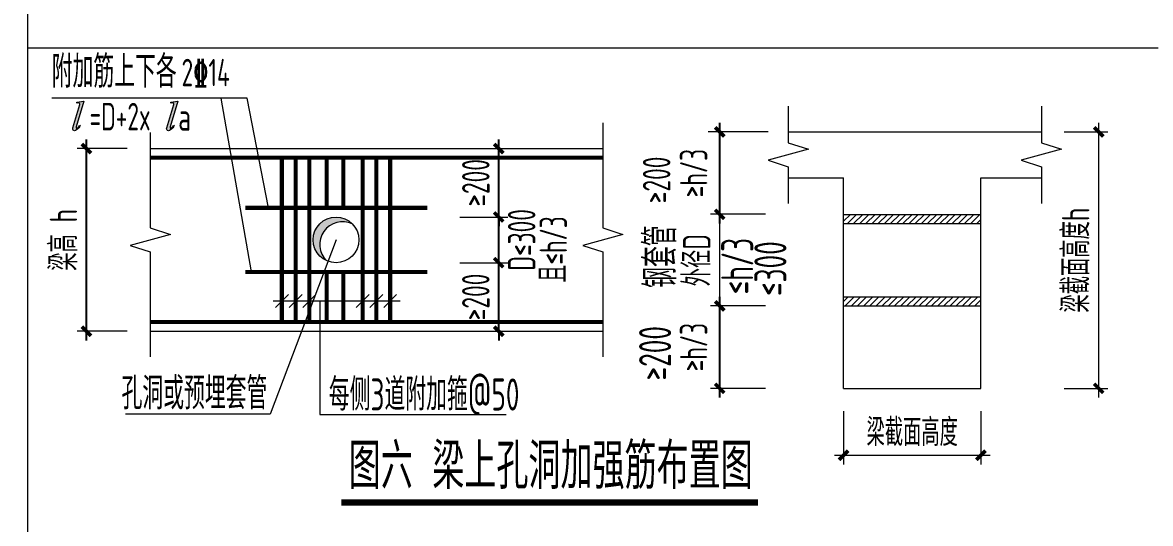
# Model space of a CAD drawing. Extents: x 5874492 to 7194610, y -939842 to -279257.
# Drawn here: x 5946755 to 5959073, y -644967 to -639498 of the extents above; entities that cross this region are included whole.
import ezdxf
from ezdxf.enums import TextEntityAlignment as Align

# ---------------------------------------------------------------- set-up
doc = ezdxf.new("R2010")
doc.units = 0
doc.header["$LTSCALE"] = 1000
doc.layers.add('$AUDIT_BAD_LAYER3', color=7, linetype='Continuous')
for name, color, linetype, lineweight in [('S-基础-DIM', 3, 'Continuous', 20), ('S-基础-HATCH', 251, 'Continuous', 20), ('S-墙柱-REIN', 1, 'Continuous', 20), ('S-大样-HATCH', 251, 'Continuous', 20), ('S-大样-实线', 2, 'Continuous', 20), ('S-通用-TAB', 7, 'Continuous', 20), ('S-通用-TEXT', 7, 'Continuous', 20), ('S-通用-THIN', 7, 'Continuous', 20)]:
    doc.layers.add(name, color=color, linetype=linetype, lineweight=lineweight)
doc.styles.add('TSSD_Dimension', font='tssdeng.shx', dxfattribs={"width": 0.7, "bigfont": 'tssdchn.shx'})
doc.styles.add('TSSD_Rein', font='tssdeng.shx', dxfattribs={"width": 0.7, "bigfont": 'hztxt.shx'})
doc.styles.add('TSSD_Rein_300(数字)', font='Tssdeng.shx', dxfattribs={"width": 0.65, "height": 300, "bigfont": 'hztxt.shx'})
doc.styles.add('TSSD_Rein_350（文字）', font='Tssdeng.shx', dxfattribs={"width": 0.65, "height": 350, "bigfont": 'hztxt.shx'})
doc.dimstyles.new('TSSD_20_100', dxfattribs={"dimtxt": 250, "dimasz": 100, "dimexe": 100, "dimexo": 250, "dimgap": 100, "dimtad": 1, "dimdec": 0, "dimlfac": 0.2, "dimzin": 0, "dimdsep": 46, "dimtxsty": 'TSSD_Dimension', "dimblk": 'ARCHTICK', "dimcen": 0, "dimdle": 100, "dimclrt": 7, "dimadec": 0, "dimazin": 0, "dimtfac": 1, "dimtdec": 0, "dimtix": 1, "dimtmove": 2, "dimatfit": 3, "dimfxl": 0, "dimtolj": 1, "dimtzin": 0, "dimarcsym": 0})
pattern_1 = [(45, (-628128.917, 92269.353), (-33.6759605, 33.6759605), [])]

# ---------------------------------------------------------------- blocks, each defined once
blk = doc.blocks.new('_ArchTick')
at = {"color": 0, "linetype": 'ByBlock', "const_width": 0.4}
blk.add_lwpolyline([(-0.5, -0.5), (0.5, 0.5)], dxfattribs=at)
blk = doc.blocks.new('*D123')
at = {"layer": '$AUDIT_BAD_LAYER3', "color": 0, "transparency": 16777216}
blk.add_line((166824, 292353), (166824, 294547), dxfattribs=at)
at = {"layer": '$AUDIT_BAD_LAYER3', "color": 0, "lineweight": -2, "transparency": 16777216}
for p, q in [((167271, 294447), (166724, 294447)), ((167271, 292453), (166724, 292453))]:
    blk.add_line(p, q, dxfattribs=at)
at = {"layer": 'Defpoints', "color": 0, "transparency": 16777216}
for p in [(166824, 294447), (167521, 294447), (167521, 292453)]:
    blk.add_point(p, dxfattribs=at)
at = {"layer": '$AUDIT_BAD_LAYER3', "color": 0, "transparency": 16777216, "xscale": 100, "yscale": 100, "zscale": 100}
for p, rotation in [((166824, 294447), 90), ((166824, 292453), 270)]:
    blk.add_blockref('_ArchTick', p, dxfattribs=dict(at, rotation=rotation))
at = {"layer": '$AUDIT_BAD_LAYER3', "color": 7, "transparency": 16777216, "insert": (166574, 293450), "char_height": 300, "attachment_point": 5, "rotation": 90, "style": 'TSSD_Dimension'}
blk.add_mtext('\\A1;梁高 h', dxfattribs=at)
blk = doc.blocks.new('*D124')
at = {"layer": '$AUDIT_BAD_LAYER3', "color": 0, "transparency": 16777216}
for p, q in [((171327, 293200), (171327, 293300)), ((171327, 292453), (171327, 293200)), ((171327, 292453), (171327, 292353))]:
    blk.add_line(p, q, dxfattribs=at)
at = {"layer": '$AUDIT_BAD_LAYER3', "color": 0, "lineweight": -2, "transparency": 16777216}
for p, q in [((170901, 293200), (171427, 293200)), ((170901, 292453), (171427, 292453))]:
    blk.add_line(p, q, dxfattribs=at)
at = {"layer": 'Defpoints', "color": 0, "transparency": 16777216}
for p in [(170651, 293200), (171327, 293200), (170651, 292453)]:
    blk.add_point(p, dxfattribs=at)
at = {"layer": '$AUDIT_BAD_LAYER3', "color": 0, "transparency": 16777216, "xscale": 100, "yscale": 100, "zscale": 100}
for p, rotation in [((171327, 293200), 270), ((171327, 292453), 90)]:
    blk.add_blockref('_ArchTick', p, dxfattribs=dict(at, rotation=rotation))
at = {"layer": '$AUDIT_BAD_LAYER3', "color": 7, "transparency": 16777216, "insert": (171077, 292827), "char_height": 300, "attachment_point": 5, "rotation": 90, "style": 'TSSD_Rein_300(数字)'}
blk.add_mtext('\\A1;≥200', dxfattribs=at)
blk = doc.blocks.new('*D125')
at = {"layer": '$AUDIT_BAD_LAYER3', "color": 0, "transparency": 16777216}
blk.add_line((171327, 293100), (171327, 293799), dxfattribs=at)
at = {"layer": '$AUDIT_BAD_LAYER3', "color": 0, "lineweight": -2, "transparency": 16777216}
for p, q in [((170901, 293699), (171427, 293699)), ((170901, 293200), (171427, 293200))]:
    blk.add_line(p, q, dxfattribs=at)
at = {"layer": 'Defpoints', "color": 0, "transparency": 16777216}
for p in [(170651, 293699), (171327, 293699), (170651, 293200)]:
    blk.add_point(p, dxfattribs=at)
at = {"layer": '$AUDIT_BAD_LAYER3', "color": 0, "transparency": 16777216, "xscale": 100, "yscale": 100, "zscale": 100}
for p, rotation in [((171327, 293699), 90), ((171327, 293200), 270)]:
    blk.add_blockref('_ArchTick', p, dxfattribs=dict(at, rotation=rotation))
at = {"layer": '$AUDIT_BAD_LAYER3', "color": 7, "transparency": 16777216, "insert": (171578, 293450), "char_height": 300, "attachment_point": 5, "rotation": 90, "style": 'TSSD_Rein_300(数字)'}
blk.add_mtext('\\A1;D≤300', dxfattribs=at)
blk = doc.blocks.new('*D126')
at = {"layer": '$AUDIT_BAD_LAYER3', "color": 0, "transparency": 16777216}
for p, q in [((171327, 294447), (171327, 294547)), ((171327, 293699), (171327, 294447)), ((171327, 293699), (171327, 293599))]:
    blk.add_line(p, q, dxfattribs=at)
at = {"layer": '$AUDIT_BAD_LAYER3', "color": 0, "lineweight": -2, "transparency": 16777216}
for p, q in [((170901, 294447), (171427, 294447)), ((170901, 293699), (171427, 293699))]:
    blk.add_line(p, q, dxfattribs=at)
at = {"layer": 'Defpoints', "color": 0, "transparency": 16777216}
for p in [(170651, 294447), (171327, 294447), (170651, 293699)]:
    blk.add_point(p, dxfattribs=at)
at = {"layer": '$AUDIT_BAD_LAYER3', "color": 0, "transparency": 16777216, "xscale": 100, "yscale": 100, "zscale": 100}
for p, rotation in [((171327, 294447), 270), ((171327, 293699), 90)]:
    blk.add_blockref('_ArchTick', p, dxfattribs=dict(at, rotation=rotation))
at = {"layer": '$AUDIT_BAD_LAYER3', "color": 7, "transparency": 16777216, "insert": (171077, 294073), "char_height": 300, "attachment_point": 5, "rotation": 90, "style": 'TSSD_Rein_300(数字)'}
blk.add_mtext('\\A1;{\\W0.7;≥}200', dxfattribs=at)
blk = doc.blocks.new('*D127')
at = {"layer": '$AUDIT_BAD_LAYER3', "color": 0, "linetype": 'ByBlock', "lineweight": -2, "transparency": 16777216}
blk.add_line((177879, 294729), (177879, 291729), dxfattribs=at)
at = {"layer": '$AUDIT_BAD_LAYER3', "color": 0, "lineweight": -2, "transparency": 16777216}
for p, q in [((177504, 294629), (177979, 294629)), ((177504, 291829), (177979, 291829))]:
    blk.add_line(p, q, dxfattribs=at)
at = {"layer": 'Defpoints', "color": 0, "transparency": 16777216}
for p in [(177254, 294629), (177254, 291829), (177879, 291829)]:
    blk.add_point(p, dxfattribs=at)
at = {"layer": '$AUDIT_BAD_LAYER3', "color": 0, "lineweight": -2, "transparency": 16777216, "xscale": 100, "yscale": 100, "zscale": 100}
for p, rotation in [((177879, 294629), 90), ((177879, 291829), 270)]:
    blk.add_blockref('_ArchTick', p, dxfattribs=dict(at, rotation=rotation))
at = {"layer": '$AUDIT_BAD_LAYER3', "color": 7, "transparency": 16777216, "insert": (177629, 293229), "char_height": 300, "attachment_point": 5, "rotation": 90, "style": 'TSSD_Dimension'}
blk.add_mtext('\\A1;梁截面高度h', dxfattribs=at)
blk = doc.blocks.new('*D128')
at = {"layer": '$AUDIT_BAD_LAYER3', "color": 0, "transparency": 16777216}
blk.add_line((173740, 294729), (173740, 293629), dxfattribs=at)
at = {"layer": '$AUDIT_BAD_LAYER3', "color": 0, "lineweight": -2, "transparency": 16777216}
for p, q in [((174239, 294629), (173640, 294629)), ((174239, 293729), (173640, 293729))]:
    blk.add_line(p, q, dxfattribs=at)
at = {"layer": 'Defpoints', "color": 0, "transparency": 16777216}
for p in [(174489, 294629), (173740, 293729), (174489, 293729)]:
    blk.add_point(p, dxfattribs=at)
at = {"layer": '$AUDIT_BAD_LAYER3', "color": 0, "transparency": 16777216, "xscale": 100, "yscale": 100, "zscale": 100}
for p, rotation in [((173740, 294629), 90), ((173740, 293729), 270)]:
    blk.add_blockref('_ArchTick', p, dxfattribs=dict(at, rotation=rotation))
at = {"layer": '$AUDIT_BAD_LAYER3', "color": 7, "transparency": 16777216, "insert": (173456, 294179), "char_height": 300, "attachment_point": 5, "rotation": 90, "style": 'TSSD_Rein_300(数字)'}
blk.add_mtext('\\A1;≥h/3', dxfattribs=at)
blk = doc.blocks.new('*D129')
at = {"layer": '$AUDIT_BAD_LAYER3', "color": 0, "lineweight": -2, "transparency": 16777216}
for p, q in [((173740, 293829), (173740, 292629)), ((174239, 293729), (173640, 293729)), ((174239, 292729), (173640, 292729))]:
    blk.add_line(p, q, dxfattribs=at)
at = {"layer": 'Defpoints', "color": 0, "transparency": 16777216}
for p in [(174489, 293729), (173740, 292729), (174489, 292729)]:
    blk.add_point(p, dxfattribs=at)
at = {"layer": '$AUDIT_BAD_LAYER3', "color": 0, "lineweight": -2, "transparency": 16777216, "xscale": 100, "yscale": 100, "zscale": 100}
for p, rotation in [((173740, 293729), 90), ((173740, 292729), 270)]:
    blk.add_blockref('_ArchTick', p, dxfattribs=dict(at, rotation=rotation))
at = {"layer": '$AUDIT_BAD_LAYER3', "color": 7, "transparency": 16777216, "insert": (173490, 293229), "char_height": 300, "attachment_point": 5, "rotation": 90, "style": 'TSSD_Dimension'}
blk.add_mtext('\\A1;外径D', dxfattribs=at)
blk = doc.blocks.new('*D130')
at = {"layer": '$AUDIT_BAD_LAYER3', "color": 0, "transparency": 16777216}
blk.add_line((173740, 292829), (173740, 291729), dxfattribs=at)
at = {"layer": '$AUDIT_BAD_LAYER3', "color": 0, "lineweight": -2, "transparency": 16777216}
for p, q in [((174239, 292729), (173640, 292729)), ((174239, 291829), (173640, 291829))]:
    blk.add_line(p, q, dxfattribs=at)
at = {"layer": 'Defpoints', "color": 0, "transparency": 16777216}
for p in [(174489, 292729), (173740, 291829), (174489, 291829)]:
    blk.add_point(p, dxfattribs=at)
at = {"layer": '$AUDIT_BAD_LAYER3', "color": 0, "transparency": 16777216, "xscale": 100, "yscale": 100, "zscale": 100}
for p, rotation in [((173740, 292729), 90), ((173740, 291829), 270)]:
    blk.add_blockref('_ArchTick', p, dxfattribs=dict(at, rotation=rotation))
at = {"layer": '$AUDIT_BAD_LAYER3', "color": 7, "transparency": 16777216, "insert": (173456, 292279), "char_height": 300, "attachment_point": 5, "rotation": 90, "style": 'TSSD_Rein_300(数字)'}
blk.add_mtext('\\A1;≥h/3', dxfattribs=at)
blk = doc.blocks.new('*D131')
at = {"layer": '$AUDIT_BAD_LAYER3', "color": 0, "lineweight": -2, "transparency": 16777216}
for p, q in [((175093, 291579), (175093, 290998)), ((176593, 291579), (176593, 290998))]:
    blk.add_line(p, q, dxfattribs=at)
at = {"layer": '$AUDIT_BAD_LAYER3', "color": 0, "linetype": 'ByBlock', "lineweight": -2, "transparency": 16777216}
blk.add_line((174993, 291098), (176693, 291098), dxfattribs=at)
at = {"layer": 'Defpoints', "color": 0, "transparency": 16777216}
for p in [(175093, 291829), (176593, 291829), (176593, 291098)]:
    blk.add_point(p, dxfattribs=at)
at = {"layer": '$AUDIT_BAD_LAYER3', "color": 0, "lineweight": -2, "transparency": 16777216, "xscale": 100, "yscale": 100, "zscale": 100, "rotation": 180}
blk.add_blockref('_ArchTick', (175093, 291098), dxfattribs=at)
at = {"layer": '$AUDIT_BAD_LAYER3', "color": 0, "lineweight": -2, "transparency": 16777216, "xscale": 100, "yscale": 100, "zscale": 100}
blk.add_blockref('_ArchTick', (176593, 291098), dxfattribs=at)
at = {"layer": '$AUDIT_BAD_LAYER3', "color": 7, "transparency": 16777216, "insert": (175843, 291348), "char_height": 300, "attachment_point": 5, "style": 'TSSD_Dimension'}
blk.add_mtext('\\A1;梁截面高度', dxfattribs=at)
blk = doc.blocks.new('L')
blk.add_hatch(color=256).paths.add_polyline_path([(729, 1457), (517, 1424), (520, 1401), (546, 1406), (559, 1406), (573, 1406), (589, 1401), (606, 1393), (610, 1377), (608, 1358), (402, 654), (396, 630), (402, 603), (409, 589), (425, 574), (450, 570), (481, 576), (511, 593), (538, 613), (563, 638), (581, 656), (600, 683), (620, 708), (604, 732), (591, 716), (579, 697), (563, 675), (542, 652), (524, 640), (509, 640), (499, 652), (499, 671), (503, 689)])
blk.add_lwpolyline([(517, 1424), (729, 1457), (503, 689), (499, 671), (499, 652), (509, 640), (524, 640), (542, 652), (563, 675), (579, 697), (591, 716), (604, 732), (620, 708), (600, 683), (581, 656), (563, 638), (538, 613), (511, 593), (481, 576), (450, 570), (425, 574), (409, 589), (402, 603), (396, 630), (402, 654), (608, 1358), (610, 1377), (606, 1393), (589, 1401), (573, 1406), (559, 1406), (546, 1406), (520, 1401), (517, 1424)])
blk = doc.blocks.new('La')
at = {"xscale": 0.362879999956931, "yscale": 0.362879999956931, "zscale": 0.362879999956931, "rotation": 4.997341366769868e-08}
blk.add_blockref('L', (55755, 21072), dxfattribs=at)
at = {"style": 'TSSD_Rein', "width": 0.7}
blk.add_text('a', height=300, rotation=0, dxfattribs=at).set_placement((56095, 21278), align=Align.CENTER)
blk = doc.blocks.new('FFGFGG')
at = {"layer": 'S-基础-HATCH'}
blk.add_hatch(color=256, dxfattribs=at).paths.add_polyline_path([(169727.3, 293625.9, 0.6692172), (169300.5, 293449.8, 0.292664), (169445.7, 293223, -0.8360121)])
at = {"layer": 'S-大样-HATCH'}
h = blk.add_hatch(dxfattribs=at)
h.set_pattern_fill('ANSI31', color=256, scale=30, style=0)
h.set_pattern_definition(pattern_1)
h.paths.add_polyline_path([(175092.7, 293728.6), (175092.7, 293628.6), (176592.7, 293628.6), (176592.7, 293728.6)])
h = blk.add_hatch(dxfattribs=at)
h.set_pattern_fill('ANSI31', color=256, scale=30, style=0)
h.set_pattern_definition(pattern_1)
h.paths.add_polyline_path([(175092.7, 292828.6), (175092.7, 292728.6), (176592.7, 292728.6), (176592.7, 292828.6)])
at = {"layer": 'S-基础-DIM'}
blk.add_line((174268, 294628.6), (173615.5, 294628.6), dxfattribs=at)
at = {"layer": 'S-墙柱-REIN', "const_width": 45}
for points in [[(167521, 294346.7), (172464, 294346.7)], [(168959, 292552.9), (168959, 294346.7)], [(169109, 292552.9), (169109, 294346.7)], [(169259, 292552.9), (169259, 294346.7)], [(169447.8, 293799.5), (169447.8, 294346.7)], [(169629.3, 293799.5), (169629.3, 294346.7)], [(169841.5, 292552.9), (169841.5, 294346.7)], [(169991.5, 292552.9), (169991.5, 294346.7)], [(170141.5, 292552.9), (170141.5, 294346.7)], [(168559, 293799.5), (170547.4, 293799.5)], [(168559, 293100.1), (170547.4, 293100.1)], [(169447.8, 293100.1), (169447.8, 292552.9)], [(169629.3, 293100.1), (169629.3, 292552.9)], [(167521, 292552.9), (172464, 292552.9)]]:
    blk.add_lwpolyline(points, dxfattribs=at)
at = {"layer": 'S-大样-实线'}
for p, q in [((174488.9, 294628.6), (177253.5, 294628.6)), ((167521, 294446.7), (172464, 294446.7)), ((174488.9, 294128.6), (175092.7, 294128.6)), ((175092.7, 291828.6), (175092.7, 294128.6)), ((176592.7, 294128.6), (177253.5, 294128.6)), ((176592.7, 291828.6), (176592.7, 294128.6)), ((175092.7, 293728.6), (176592.7, 293728.6)), ((175092.7, 293628.6), (176592.7, 293628.6)), ((175092.7, 292828.6), (176592.7, 292828.6)), ((175092.7, 292728.6), (176592.7, 292728.6)), ((167521, 292452.9), (172464, 292452.9)), ((175092.7, 291828.6), (176592.7, 291828.6))]:
    blk.add_line(p, q, dxfattribs=at)
blk.add_circle((169550.2, 293449.8), 249.7, dxfattribs=at)
blk.add_arc((169622.8, 293399.1), 249.7, 65.25141, 224.83553, dxfattribs=at)
at = {"layer": 'S-通用-TEXT'}
for p, q in [((168581.6, 294996.4), (166445.6, 294996.4)), ((168629, 293100.1), (168295.8, 294996.4)), ((168813.7, 293799.5), (168581.6, 294996.4)), ((169550.2, 293449.8), (168829.4, 291546.6)), ((168888.3, 292713.3), (169029.7, 292854.7)), ((169038.3, 292713.3), (169179.7, 292854.7)), ((169188.3, 292713.3), (169329.7, 292854.7)), ((169770.8, 292713.3), (169912.2, 292854.7)), ((169920.8, 292713.3), (170062.2, 292854.7)), ((170070.8, 292713.3), (170212.2, 292854.7)), ((168865.2, 292784), (170250.4, 292784)), ((169375, 292784), (169375, 291541.6)), ((168829.4, 291546.6), (167252.6, 291546.6)), ((169375, 291541.6), (171410.1, 291541.6))]:
    blk.add_line(p, q, dxfattribs=at)
at = {"layer": 'S-通用-TEXT', "color": 3, "const_width": 70}
blk.add_lwpolyline([(169606.7, 290583.4), (174157, 290583.4)], dxfattribs=at)
at = {"layer": 'S-通用-THIN'}
for points in [[(174488.9, 294908.6), (174488.9, 294508.6), (174708.9, 294438.6), (174268.9, 294318.6), (174488.9, 294248.6), (174488.9, 293848.6)], [(177253.5, 294908.6), (177253.5, 294508.6), (177473.5, 294438.6), (177033.5, 294318.6), (177253.5, 294248.6), (177253.5, 293848.6)], [(172464, 294726.7), (172464, 293579.8), (172684, 293509.8), (172244, 293389.8), (172464, 293319.8), (172464, 292172.9)], [(167521, 294621.8), (167521, 293579.8), (167741, 293509.8), (167301, 293389.8), (167521, 293319.8), (167521, 292172.9)]]:
    blk.add_lwpolyline(points, dxfattribs=at)
at = {"xscale": 0.362879999956931, "yscale": 0.362879999956931, "zscale": 0.362879999956931}
blk.add_blockref('L', (166531.5, 294435), dxfattribs=at)
blk.add_blockref('La', (111802.1, 273363.2))
at = {"layer": 'S-基础-DIM', "width": 0.65}
for s, height, style, p in [('≥200', 300, 'TSSD_Rein_300(数字)', (173201.9, 293850.5)), ('且≤h/3', 300, 'TSSD_Rein_300(数字)', (172073.6, 292984.6)), ('钢套管', 350, 'TSSD_Rein_350（文字）', (173265.7, 292925.8)), ('≤h/3', 350, 'TSSD_Rein_350（文字）', (174107.6, 292854.9)), ('≤300', 350, 'TSSD_Rein_350（文字）', (174469.3, 292837.2)), ('≥200', 350, 'TSSD_Rein_350（文字）', (173210.1, 291915.9))]:
    blk.add_text(s, height=height, rotation=90, dxfattribs=dict(at, style=style)).set_placement(p)
at = {"layer": 'S-通用-TEXT', "width": 0.65}
for s, height, style, p in [('附加筋上下各', 350, 'TSSD_Rein_350（文字）', (166445.7, 295111.7)), ('2\x8414', 300, 'TSSD_Rein_300(数字)', (167863.4, 295126.6)), (' =D+2x', 300, 'TSSD_Rein_300(数字)', (166740, 294645.6)), ('孔洞或预埋套管', 350, 'TSSD_Rein_350（文字）', (167208, 291599.8)), ('每侧3道附加箍@50', 350, 'TSSD_Rein_350（文字）', (169471.7, 291586.7))]:
    blk.add_text(s, height=height, dxfattribs=dict(at, style=style)).set_placement(p)
at = {"layer": 'S-通用-TEXT', "color": 0, "style": 'TSSD_Rein', "width": 0.7}
blk.add_text('图六 梁上孔洞加强筋布置图', height=500, rotation=0, dxfattribs=at).set_placement((169689.6, 290730.7))
at = {"layer": 'S-基础-DIM'}
for base, p1, p2, text, override, picture, middle in [((173740.5, 293728.6), (174488.9, 294628.6), (174488.9, 293728.6), '≥h/3', {"dimtxt": 350, "dimtxsty": 'TSSD_Rein_300(数字)', "dimlwd": 65535}, '*D128', (173455.8, 294178.6)), ((177878.6, 291828.6), (177253.5, 294628.6), (177253.5, 291828.6), '梁截面高度h', {"dimtxt": 350}, '*D127', (177628.6, 293228.6)), ((166824.3, 294446.7), (167521, 292452.9), (167521, 294446.7), '梁高 h', {"dimtxt": 350, "dimlwd": 65535, "dimlwe": 65534}, '*D123', (166574.3, 293449.8)), ((171327.2, 294446.7), (170651.4, 293699.4), (170651.4, 294446.7), '{\\W0.7;≥}200', {"dimtxsty": 'TSSD_Rein_300(数字)', "dimlwd": 65535}, '*D126', (171077.2, 294073.1)), ((171327.2, 293200.2), (170651.4, 292452.9), (170651.4, 293200.2), '≥200', {"dimtxsty": 'TSSD_Rein_300(数字)', "dimlwd": 65535}, '*D124', (171077.2, 292826.5)), ((173740.5, 291828.6), (174488.9, 292728.6), (174488.9, 291828.6), '≥h/3', {"dimtxsty": 'TSSD_Rein_300(数字)', "dimlwd": 65535}, '*D130', (173455.8, 292278.6))]:
    dim = blk.add_linear_dim(base=base, p1=p1, p2=p2, angle=90, text=text, dimstyle='TSSD_20_100', override=override, dxfattribs=at)
    dim.commit()
    dim.dimension.update_dxf_attribs({"geometry": picture, "text_midpoint": middle})
dim = blk.add_linear_dim(base=(171327.2, 293699.4), p1=(170651.4, 293200.2), p2=(170651.4, 293699.4), angle=90, text='D≤300', dimstyle='TSSD_20_100', override={"dimtxsty": 'TSSD_Rein_300(数字)', "dimlwd": 65535}, dxfattribs=at)
dim.commit()
dim.dimension.update_dxf_attribs({"geometry": '*D125', "text_midpoint": (171578.4, 293449.8), "dimtype": 128})
dim = blk.add_linear_dim(base=(173740.5, 292728.6), p1=(174488.9, 293728.6), p2=(174488.9, 292728.6), angle=90, text='外径D', dimstyle='TSSD_20_100', dxfattribs=at)
dim.commit()
dim.dimension.update_dxf_attribs({"geometry": '*D129', "text_midpoint": (173490.5, 293228.6)})
dim = blk.add_linear_dim(base=(176592.7, 291097.7), p1=(175092.7, 291828.6), p2=(176592.7, 291828.6), text='梁截面高度', dimstyle='TSSD_20_100', override={"dimtxt": 350}, dxfattribs=at)
dim.commit()
dim.dimension.update_dxf_attribs({"geometry": '*D131', "text_midpoint": (175842.7, 291347.7)})

msp = doc.modelspace()

# ---------------------------------------------------------------- linework, layer by layer
at = {"layer": 'S-通用-TAB'}
for p, q in [((5946811.7, -668690.6), (5946811.7, -611290.6)), ((5946811.7, -639775.8), (5959156.9, -639775.8))]:
    msp.add_line(p, q, dxfattribs=at)

# ---------------------------------------------------------------- block references
at = {"layer": 'S-通用-TEXT'}
msp.add_blockref('FFGFGG', (5780628.1, -935320.6), dxfattribs=at)

doc.saveas('drawing.dxf')
